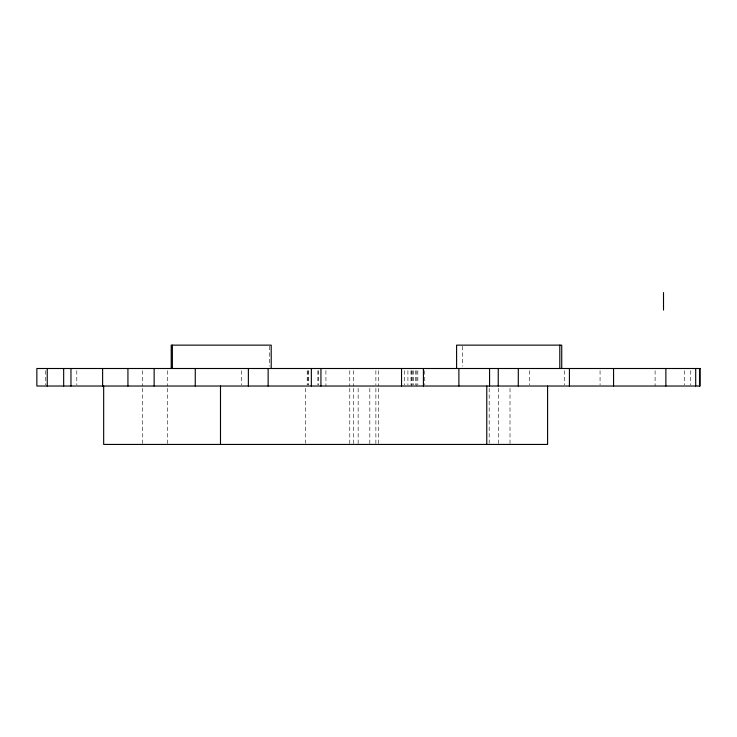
<?xml version="1.0" encoding="UTF-8"?>
<svg xmlns="http://www.w3.org/2000/svg" width="737" height="737" viewBox="0 0 737 737"><rect width="100%" height="100%" fill="white"/><g stroke="black" fill="none" stroke-linecap="round" stroke-linejoin="round"><path stroke-width="0.55" stroke-dasharray="3.69 2.76" d="M690.753 370.693L690.753 384.926M684.48 370.693L684.48 384.926M655.101 370.693L655.101 386.022M600.065 370.693L600.065 384.926M564.726 370.693L564.726 384.926M529.396 370.693L529.396 384.926M510.013 388.316L510.013 444.429M498.323 388.316L498.323 444.429M489.184 388.316L489.184 443.287M462.477 346.252L462.477 366.271M424.761 370.693L424.761 384.926M417.833 370.693L417.833 384.926M416.801 370.693L416.801 386.022M415.604 370.693L415.604 384.926M413.623 370.693L413.623 384.926M412.259 370.693L412.259 384.926M411.347 370.693L411.347 386.022M411.006 370.693L411.006 384.926M407.92 370.693L407.92 384.926M404.576 370.693L404.576 384.926M378.523 370.693L378.523 386.022M378.523 388.316L378.523 444.429M375.879 370.693L375.879 384.926M375.879 388.316L375.879 444.429M369.827 388.316L369.827 444.429M358.145 388.316L358.145 444.429M353.548 370.693L353.548 386.022M353.548 388.316L353.548 444.429M349.78 370.693L349.78 386.022M349.78 388.316L349.78 444.429M325.929 370.693L325.929 386.022M318.218 370.693L318.218 384.926M317.933 370.693L317.933 384.926M308.223 370.693L308.223 384.926M308.029 370.693L308.029 384.926M307.2 370.693L307.2 384.926M305.569 388.316L305.569 443.287M269.595 346.252L269.595 366.271M241.395 370.693L241.395 384.926M167.336 370.693L167.336 386.022M167.336 388.316L167.336 444.429M142.342 370.693L142.342 386.022M142.342 388.316L142.342 444.429M76.805 370.693L76.805 384.926M45.758 370.693L45.758 384.926"/><path stroke-width="1.11" d="M699.524 368.5L699.524 386.022M695.7 368.5L695.7 386.022M665.88 368.5L665.88 386.022M663.512 292.571L663.512 310.093M613.562 368.5L613.562 386.022M569.425 368.5L569.425 386.022M561.732 368.5L561.732 345.137L456.599 345.137L456.599 368.5M559.798 345.137L559.798 368.5M547.591 386.022L547.591 444.429L103.668 444.429L103.668 386.022M518.295 368.5L518.295 386.022M498.249 368.5L498.249 386.022M489.561 368.5L489.561 386.022M486.77 386.022L486.77 444.429M458.884 368.5L458.884 386.022M423.416 368.5L423.416 386.022M401.536 368.5L401.536 386.022M320.936 368.5L320.936 386.022M311.346 368.5L311.346 386.022M271.207 368.5L271.207 345.137L171.214 345.137L171.214 368.5M268.139 368.5L268.139 386.022M248.369 368.5L248.369 386.022M220.492 386.022L220.492 444.429M195.259 368.5L195.259 386.022M172.366 345.137L172.366 368.5M154.144 368.5L154.144 386.022M127.934 368.5L127.934 386.022M102.618 368.5L102.618 386.022M70.964 368.5L70.964 386.022M63.668 368.5L63.668 386.022M47.242 368.5L47.242 386.022M700.15 368.5L36.85 368.5L36.85 386.022L700.15 386.022L700.15 368.5"/></g></svg>
